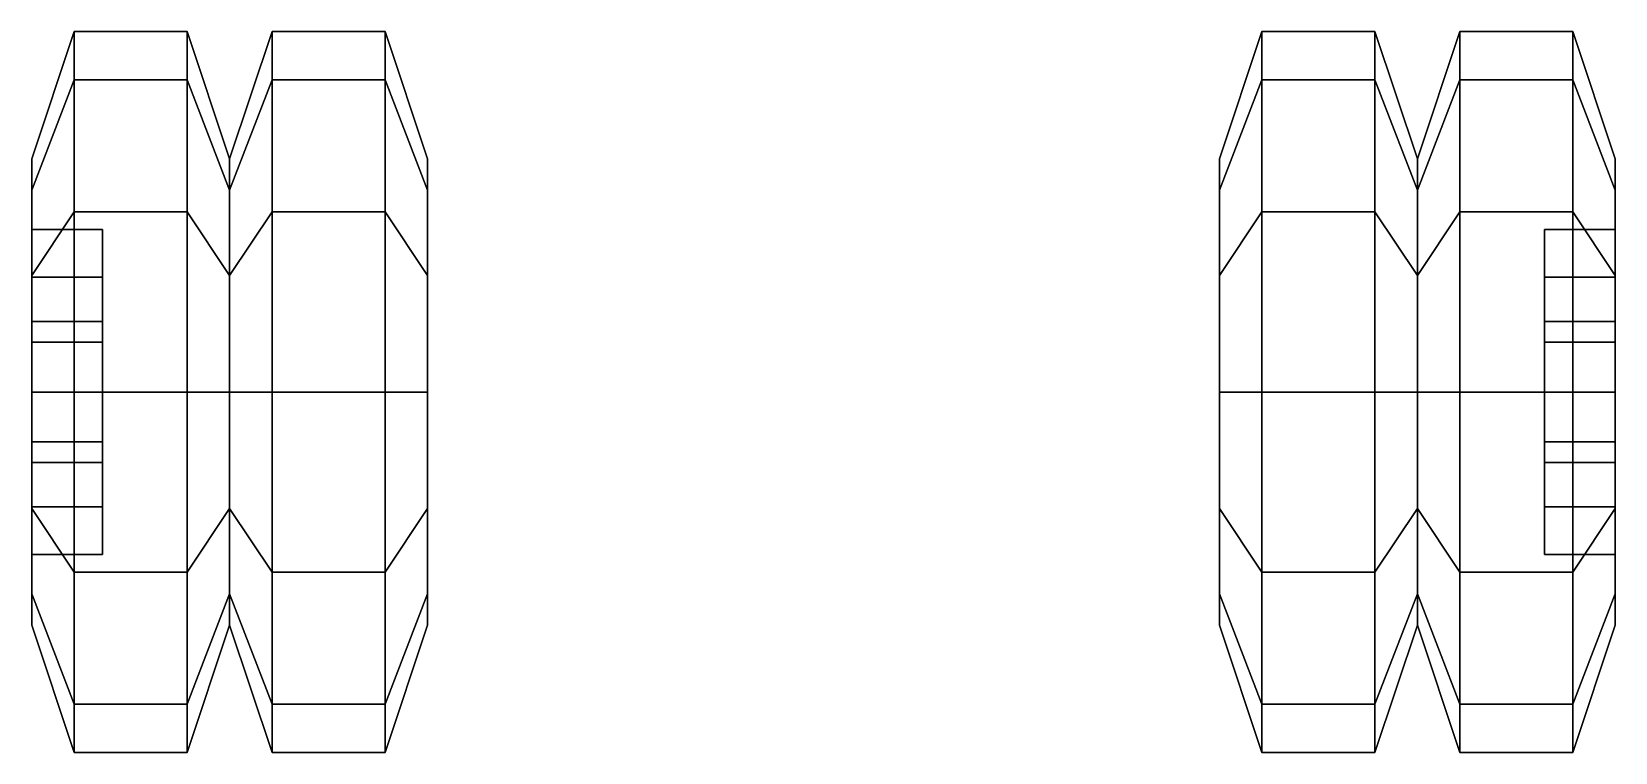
# Model space of a CAD drawing. Extents: x -1.12 to 1.12, y -0.51 to 0.51.
import ezdxf

# ---------------------------------------------------------------- set-up
doc = ezdxf.new("R2010")
doc.units = 0
doc.layers.add('WHEELS', color=2, linetype='CONTINUOUS')

msp = doc.modelspace()

# ---------------------------------------------------------------- linework, layer by layer
at = {"layer": 'WHEELS'}
for points in [[(-1.06, 0.51), (-1.06, 0.4417, -0.255), (-1.12, 0.2858, -0.165), (-1.12, 0.33)], [(-1.06, 0.4417, 0.255), (-1.06, 0.51), (-1.12, 0.33), (-1.12, 0.2858, 0.165)], [(-0.9, 0.51), (-0.9, 0.4417, -0.255), (-1.06, 0.4417, -0.255), (-1.06, 0.51)], [(-0.9, 0.4417, 0.255), (-0.9, 0.51), (-1.06, 0.51), (-1.06, 0.4417, 0.255)], [(-0.9, 0.4417, -0.255), (-0.9, 0.51), (-0.84, 0.33), (-0.84, 0.2858, -0.165)], [(-0.9, 0.51), (-0.9, 0.4417, 0.255), (-0.84, 0.2858, 0.165), (-0.84, 0.33)], [(-0.78, 0.51), (-0.78, 0.4417, -0.255), (-0.84, 0.2858, -0.165), (-0.84, 0.33)], [(-0.78, 0.4417, 0.255), (-0.78, 0.51), (-0.84, 0.33), (-0.84, 0.2858, 0.165)], [(-0.78, 0.4417, -0.255), (-0.78, 0.51), (-0.62, 0.51), (-0.62, 0.4417, -0.255)], [(-0.78, 0.51), (-0.78, 0.4417, 0.255), (-0.62, 0.4417, 0.255), (-0.62, 0.51)], [(-0.62, 0.4417, -0.255), (-0.62, 0.51), (-0.56, 0.33), (-0.56, 0.2858, -0.165)], [(-0.62, 0.51), (-0.62, 0.4417, 0.255), (-0.56, 0.2858, 0.165), (-0.56, 0.33)], [(0.62, 0.4417, 0.255), (0.62, 0.51), (0.56, 0.33), (0.56, 0.2858, 0.165)], [(0.62, 0.51), (0.62, 0.4417, -0.255), (0.56, 0.2858, -0.165), (0.56, 0.33)], [(0.78, 0.4417, 0.255), (0.78, 0.51), (0.62, 0.51), (0.62, 0.4417, 0.255)], [(0.78, 0.51), (0.78, 0.4417, -0.255), (0.62, 0.4417, -0.255), (0.62, 0.51)], [(0.78, 0.51), (0.78, 0.4417, 0.255), (0.84, 0.2858, 0.165), (0.84, 0.33)], [(0.78, 0.4417, -0.255), (0.78, 0.51), (0.84, 0.33), (0.84, 0.2858, -0.165)], [(0.9, 0.4417, 0.255), (0.9, 0.51), (0.84, 0.33), (0.84, 0.2858, 0.165)], [(0.9, 0.51), (0.9, 0.4417, -0.255), (0.84, 0.2858, -0.165), (0.84, 0.33)], [(0.9, 0.51), (0.9, 0.4417, 0.255), (1.06, 0.4417, 0.255), (1.06, 0.51)], [(0.9, 0.4417, -0.255), (0.9, 0.51), (1.06, 0.51), (1.06, 0.4417, -0.255)], [(1.06, 0.51), (1.06, 0.4417, 0.255), (1.12, 0.2858, 0.165), (1.12, 0.33)], [(1.06, 0.4417, -0.255), (1.06, 0.51), (1.12, 0.33), (1.12, 0.2858, -0.165)], [(-1.06, 0.4417, -0.255), (-1.06, 0.255, -0.4417), (-1.12, 0.165, -0.2858), (-1.12, 0.2858, -0.165)], [(-1.06, 0.255, 0.4417), (-1.06, 0.4417, 0.255), (-1.12, 0.2858, 0.165), (-1.12, 0.165, 0.2858)], [(-0.9, 0.4417, -0.255), (-0.9, 0.255, -0.4417), (-1.06, 0.255, -0.4417), (-1.06, 0.4417, -0.255)], [(-0.9, 0.255, 0.4417), (-0.9, 0.4417, 0.255), (-1.06, 0.4417, 0.255), (-1.06, 0.255, 0.4417)], [(-0.9, 0.255, -0.4417), (-0.9, 0.4417, -0.255), (-0.84, 0.2858, -0.165), (-0.84, 0.165, -0.2858)], [(-0.9, 0.4417, 0.255), (-0.9, 0.255, 0.4417), (-0.84, 0.165, 0.2858), (-0.84, 0.2858, 0.165)], [(-0.78, 0.4417, -0.255), (-0.78, 0.255, -0.4417), (-0.84, 0.165, -0.2858), (-0.84, 0.2858, -0.165)], [(-0.78, 0.255, 0.4417), (-0.78, 0.4417, 0.255), (-0.84, 0.2858, 0.165), (-0.84, 0.165, 0.2858)], [(-0.78, 0.255, -0.4417), (-0.78, 0.4417, -0.255), (-0.62, 0.4417, -0.255), (-0.62, 0.255, -0.4417)], [(-0.78, 0.4417, 0.255), (-0.78, 0.255, 0.4417), (-0.62, 0.255, 0.4417), (-0.62, 0.4417, 0.255)], [(-0.62, 0.255, -0.4417), (-0.62, 0.4417, -0.255), (-0.56, 0.2858, -0.165), (-0.56, 0.165, -0.2858)], [(-0.62, 0.4417, 0.255), (-0.62, 0.255, 0.4417), (-0.56, 0.165, 0.2858), (-0.56, 0.2858, 0.165)], [(0.62, 0.255, 0.4417), (0.62, 0.4417, 0.255), (0.56, 0.2858, 0.165), (0.56, 0.165, 0.2858)], [(0.62, 0.4417, -0.255), (0.62, 0.255, -0.4417), (0.56, 0.165, -0.2858), (0.56, 0.2858, -0.165)], [(0.78, 0.255, 0.4417), (0.78, 0.4417, 0.255), (0.62, 0.4417, 0.255), (0.62, 0.255, 0.4417)], [(0.78, 0.4417, -0.255), (0.78, 0.255, -0.4417), (0.62, 0.255, -0.4417), (0.62, 0.4417, -0.255)], [(0.78, 0.4417, 0.255), (0.78, 0.255, 0.4417), (0.84, 0.165, 0.2858), (0.84, 0.2858, 0.165)], [(0.78, 0.255, -0.4417), (0.78, 0.4417, -0.255), (0.84, 0.2858, -0.165), (0.84, 0.165, -0.2858)], [(0.9, 0.255, 0.4417), (0.9, 0.4417, 0.255), (0.84, 0.2858, 0.165), (0.84, 0.165, 0.2858)], [(0.9, 0.4417, -0.255), (0.9, 0.255, -0.4417), (0.84, 0.165, -0.2858), (0.84, 0.2858, -0.165)], [(0.9, 0.4417, 0.255), (0.9, 0.255, 0.4417), (1.06, 0.255, 0.4417), (1.06, 0.4417, 0.255)], [(0.9, 0.255, -0.4417), (0.9, 0.4417, -0.255), (1.06, 0.4417, -0.255), (1.06, 0.255, -0.4417)], [(1.06, 0.4417, 0.255), (1.06, 0.255, 0.4417), (1.12, 0.165, 0.2858), (1.12, 0.2858, 0.165)], [(1.06, 0.255, -0.4417), (1.06, 0.4417, -0.255), (1.12, 0.2858, -0.165), (1.12, 0.165, -0.2858)], [(-1.12, 0.33), (-1.12, 0.2858, -0.165), (-1.12, 0.1626, -0.1626), (-1.12, 0.23)], [(-1.12, 0.1626, 0.1626), (-1.12, 0.2858, 0.165), (-1.12, 0.33), (-1.12, 0.23)], [(-0.56, 0.2858, 0.165), (-0.56, -0.33), (-0.56, -0.2858, -0.165), (-0.56, 0.33)], [(-0.56, 0.33), (-0.56, -0.2858, -0.165), (-0.56, -0.165, -0.2858), (-0.56, 0.2858, -0.165)], [(0.56, -0.165, 0.2858), (0.56, 0.2858, 0.165), (0.56, 0.33), (0.56, -0.2858, 0.165)], [(0.56, -0.2858, 0.165), (0.56, 0.33), (0.56, 0.2858, -0.165), (0.56, -0.33)], [(1.12, 0.33), (1.12, 0.2858, 0.165), (1.12, 0.1626, 0.1626), (1.12, 0.23)], [(1.12, 0.1626, -0.1626), (1.12, 0.2858, -0.165), (1.12, 0.33), (1.12, 0.23)], [(-1.12, 0.2858, -0.165), (-1.12, 0.165, -0.2858), (-1.12, 0.1626, -0.1626)], [(-1.12, 0.165, 0.2858), (-1.12, 0.2858, 0.165), (-1.12, 0.1626, 0.1626)], [(-0.56, 0.2858, -0.165), (-0.56, -0.165, -0.2858), (-0.56, 0, -0.33), (-0.56, 0.165, -0.2858)], [(-0.56, 0.165, 0.2858), (-0.56, -0.2858, 0.165), (-0.56, -0.33), (-0.56, 0.2858, 0.165)], [(0.56, 0, 0.33), (0.56, 0.165, 0.2858), (0.56, 0.2858, 0.165), (0.56, -0.165, 0.2858)], [(0.56, -0.33), (0.56, 0.2858, -0.165), (0.56, 0.165, -0.2858), (0.56, -0.2858, -0.165)], [(1.12, 0.2858, 0.165), (1.12, 0.165, 0.2858), (1.12, 0.1626, 0.1626)], [(1.12, 0.165, -0.2858), (1.12, 0.2858, -0.165), (1.12, 0.1626, -0.1626)], [(-1.06, 0.255, -0.4417), (-1.06, 0, -0.51), (-1.12, 0, -0.33), (-1.12, 0.165, -0.2858)], [(-1.06, 0, 0.51), (-1.06, 0.255, 0.4417), (-1.12, 0.165, 0.2858), (-1.12, 0, 0.33)], [(-0.9, 0.255, -0.4417), (-0.9, 0, -0.51), (-1.06, 0, -0.51), (-1.06, 0.255, -0.4417)], [(-0.9, 0, 0.51), (-0.9, 0.255, 0.4417), (-1.06, 0.255, 0.4417), (-1.06, 0, 0.51)], [(-0.9, 0, -0.51), (-0.9, 0.255, -0.4417), (-0.84, 0.165, -0.2858), (-0.84, 0, -0.33)], [(-0.9, 0.255, 0.4417), (-0.9, 0, 0.51), (-0.84, 0, 0.33), (-0.84, 0.165, 0.2858)], [(-0.78, 0.255, -0.4417), (-0.78, 0, -0.51), (-0.84, 0, -0.33), (-0.84, 0.165, -0.2858)], [(-0.78, 0, 0.51), (-0.78, 0.255, 0.4417), (-0.84, 0.165, 0.2858), (-0.84, 0, 0.33)], [(-0.78, 0, -0.51), (-0.78, 0.255, -0.4417), (-0.62, 0.255, -0.4417), (-0.62, 0, -0.51)], [(-0.78, 0.255, 0.4417), (-0.78, 0, 0.51), (-0.62, 0, 0.51), (-0.62, 0.255, 0.4417)], [(-0.62, 0, -0.51), (-0.62, 0.255, -0.4417), (-0.56, 0.165, -0.2858), (-0.56, 0, -0.33)], [(-0.62, 0.255, 0.4417), (-0.62, 0, 0.51), (-0.56, 0, 0.33), (-0.56, 0.165, 0.2858)], [(0.62, 0, 0.51), (0.62, 0.255, 0.4417), (0.56, 0.165, 0.2858), (0.56, 0, 0.33)], [(0.62, 0.255, -0.4417), (0.62, 0, -0.51), (0.56, 0, -0.33), (0.56, 0.165, -0.2858)], [(0.78, 0, 0.51), (0.78, 0.255, 0.4417), (0.62, 0.255, 0.4417), (0.62, 0, 0.51)], [(0.78, 0.255, -0.4417), (0.78, 0, -0.51), (0.62, 0, -0.51), (0.62, 0.255, -0.4417)], [(0.78, 0.255, 0.4417), (0.78, 0, 0.51), (0.84, 0, 0.33), (0.84, 0.165, 0.2858)], [(0.78, 0, -0.51), (0.78, 0.255, -0.4417), (0.84, 0.165, -0.2858), (0.84, 0, -0.33)], [(0.9, 0, 0.51), (0.9, 0.255, 0.4417), (0.84, 0.165, 0.2858), (0.84, 0, 0.33)], [(0.9, 0.255, -0.4417), (0.9, 0, -0.51), (0.84, 0, -0.33), (0.84, 0.165, -0.2858)], [(0.9, 0.255, 0.4417), (0.9, 0, 0.51), (1.06, 0, 0.51), (1.06, 0.255, 0.4417)], [(0.9, 0, -0.51), (0.9, 0.255, -0.4417), (1.06, 0.255, -0.4417), (1.06, 0, -0.51)], [(1.06, 0.255, 0.4417), (1.06, 0, 0.51), (1.12, 0, 0.33), (1.12, 0.165, 0.2858)], [(1.06, 0, -0.51), (1.06, 0.255, -0.4417), (1.12, 0.165, -0.2858), (1.12, 0, -0.33)], [(-1.12, 0.23), (-1.12, 0.1626, -0.1626), (-1.02, 0.1626, -0.1626), (-1.02, 0.23)], [(-1.12, 0.1626, 0.1626), (-1.12, 0.23), (-1.02, 0.23), (-1.02, 0.1626, 0.1626)], [(-1.02, -0.1626, -0.1626), (-1.02, 0.23), (-1.02, 0.1626, -0.1626), (-1.02, 0, -0.23)], [(-1.02, -0.23), (-1.02, 0.1626, 0.1626), (-1.02, 0.23), (-1.02, -0.1626, -0.1626)], [(1.12, 0.23), (1.12, 0.1626, 0.1626), (1.02, 0.1626, 0.1626), (1.02, 0.23)], [(1.12, 0.1626, -0.1626), (1.12, 0.23), (1.02, 0.23), (1.02, 0.1626, -0.1626)], [(1.02, 0.1626, 0.1626), (1.02, 0, 0.23), (1.02, -0.1626, 0.1626), (1.02, 0.23)], [(1.02, 0.23), (1.02, -0.1626, 0.1626), (1.02, -0.23), (1.02, 0.1626, -0.1626)], [(-1.12, 0.1626, -0.1626), (-1.12, 0.165, -0.2858), (-1.12, 0, -0.33), (-1.12, 0, -0.23)], [(-1.12, 0, 0.33), (-1.12, 0.165, 0.2858), (-1.12, 0.1626, 0.1626), (-1.12, 0, 0.23)], [(-1.12, 0.1626, -0.1626), (-1.12, 0, -0.23), (-1.02, 0, -0.23), (-1.02, 0.1626, -0.1626)], [(-1.12, 0, 0.23), (-1.12, 0.1626, 0.1626), (-1.02, 0.1626, 0.1626), (-1.02, 0, 0.23)], [(-1.02, -0.1626, 0.1626), (-1.02, 0, 0.23), (-1.02, 0.1626, 0.1626), (-1.02, -0.23)], [(-0.56, 0, 0.33), (-0.56, -0.165, 0.2858), (-0.56, -0.2858, 0.165), (-0.56, 0.165, 0.2858)], [(0.56, -0.2858, -0.165), (0.56, 0.165, -0.2858), (0.56, 0, -0.33), (0.56, -0.165, -0.2858)], [(1.12, 0.1626, 0.1626), (1.12, 0, 0.23), (1.02, 0, 0.23), (1.02, 0.1626, 0.1626)], [(1.12, 0, -0.23), (1.12, 0.1626, -0.1626), (1.02, 0.1626, -0.1626), (1.02, 0, -0.23)], [(1.02, 0.1626, -0.1626), (1.02, -0.23), (1.02, -0.1626, -0.1626), (1.02, 0, -0.23)], [(1.12, 0.1626, 0.1626), (1.12, 0.165, 0.2858), (1.12, 0, 0.33), (1.12, 0, 0.23)], [(1.12, 0, -0.33), (1.12, 0.165, -0.2858), (1.12, 0.1626, -0.1626), (1.12, 0, -0.23)], [(-1.12, 0.1), (-1.12, 0.0707, -0.0707), (-1.12, 0, -0.1), (-1.12, -0.0707, 0.0707)], [(-1.12, 0.0707, 0.0707), (-1.12, 0.1), (-1.12, -0.0707, 0.0707), (-1.12, 0, 0.1)], [(-1.12, 0.1), (-1.12, 0.0707, 0.0707), (-1.02, 0.0707, 0.0707), (-1.02, 0.1)], [(-1.12, 0.0707, -0.0707), (-1.12, 0.1), (-1.02, 0.1), (-1.02, 0.0707, -0.0707)], [(1.12, 0.0707, 0.0707), (1.12, 0.1), (1.02, 0.1), (1.02, 0.0707, 0.0707)], [(1.12, 0.1), (1.12, 0.0707, -0.0707), (1.02, 0.0707, -0.0707), (1.02, 0.1)], [(1.12, 0, -0.1), (1.12, 0.0707, -0.0707), (1.12, 0.1), (1.12, 0.0707, 0.0707)], [(-1.12, 0, -0.1), (-1.12, 0.0707, -0.0707), (-1.02, 0.0707, -0.0707), (-1.02, 0, -0.1)], [(-1.12, 0.0707, 0.0707), (-1.12, 0, 0.1), (-1.02, 0, 0.1), (-1.02, 0.0707, 0.0707)], [(1.12, 0, 0.1), (1.12, 0.0707, 0.0707), (1.02, 0.0707, 0.0707), (1.02, 0, 0.1)], [(1.12, 0.0707, -0.0707), (1.12, 0, -0.1), (1.02, 0, -0.1), (1.02, 0.0707, -0.0707)], [(1.12, -0.0707, 0.0707), (1.12, -0.1), (1.12, 0.0707, 0.0707), (1.12, 0, 0.1)], [(1.12, -0.1), (1.12, -0.0707, -0.0707), (1.12, 0, -0.1), (1.12, 0.0707, 0.0707)], [(-1.12, 0, -0.1), (-1.12, -0.0707, -0.0707), (-1.12, -0.1), (-1.12, -0.0707, 0.0707)], [(-1.12, -0.0707, -0.0707), (-1.12, 0, -0.1), (-1.02, 0, -0.1), (-1.02, -0.0707, -0.0707)], [(-1.06, 0, -0.51), (-1.06, -0.255, -0.4417), (-1.12, -0.165, -0.2858), (-1.12, 0, -0.33)], [(-1.12, 0, -0.33), (-1.12, -0.165, -0.2858), (-1.12, -0.1626, -0.1626), (-1.12, 0, -0.23)], [(-1.12, 0, -0.23), (-1.12, -0.1626, -0.1626), (-1.02, -0.1626, -0.1626), (-1.02, 0, -0.23)], [(-1.06, -0.255, 0.4417), (-1.06, 0, 0.51), (-1.12, 0, 0.33), (-1.12, -0.165, 0.2858)], [(-1.12, 0, 0.1), (-1.12, -0.0707, 0.0707), (-1.02, -0.0707, 0.0707), (-1.02, 0, 0.1)], [(-1.12, -0.1626, 0.1626), (-1.12, -0.165, 0.2858), (-1.12, 0, 0.33), (-1.12, 0, 0.23)], [(-1.12, -0.1626, 0.1626), (-1.12, 0, 0.23), (-1.02, 0, 0.23), (-1.02, -0.1626, 0.1626)], [(-0.9, 0, -0.51), (-0.9, -0.255, -0.4417), (-1.06, -0.255, -0.4417), (-1.06, 0, -0.51)], [(-0.9, -0.255, 0.4417), (-0.9, 0, 0.51), (-1.06, 0, 0.51), (-1.06, -0.255, 0.4417)], [(-0.9, -0.255, -0.4417), (-0.9, 0, -0.51), (-0.84, 0, -0.33), (-0.84, -0.165, -0.2858)], [(-0.9, 0, 0.51), (-0.9, -0.255, 0.4417), (-0.84, -0.165, 0.2858), (-0.84, 0, 0.33)], [(-0.78, 0, -0.51), (-0.78, -0.255, -0.4417), (-0.84, -0.165, -0.2858), (-0.84, 0, -0.33)], [(-0.78, -0.255, 0.4417), (-0.78, 0, 0.51), (-0.84, 0, 0.33), (-0.84, -0.165, 0.2858)], [(-0.78, -0.255, -0.4417), (-0.78, 0, -0.51), (-0.62, 0, -0.51), (-0.62, -0.255, -0.4417)], [(-0.78, 0, 0.51), (-0.78, -0.255, 0.4417), (-0.62, -0.255, 0.4417), (-0.62, 0, 0.51)], [(-0.62, -0.255, -0.4417), (-0.62, 0, -0.51), (-0.56, 0, -0.33), (-0.56, -0.165, -0.2858)], [(-0.62, 0, 0.51), (-0.62, -0.255, 0.4417), (-0.56, -0.165, 0.2858), (-0.56, 0, 0.33)], [(0.62, -0.255, 0.4417), (0.62, 0, 0.51), (0.56, 0, 0.33), (0.56, -0.165, 0.2858)], [(0.62, 0, -0.51), (0.62, -0.255, -0.4417), (0.56, -0.165, -0.2858), (0.56, 0, -0.33)], [(0.78, -0.255, 0.4417), (0.78, 0, 0.51), (0.62, 0, 0.51), (0.62, -0.255, 0.4417)], [(0.78, 0, -0.51), (0.78, -0.255, -0.4417), (0.62, -0.255, -0.4417), (0.62, 0, -0.51)], [(0.78, 0, 0.51), (0.78, -0.255, 0.4417), (0.84, -0.165, 0.2858), (0.84, 0, 0.33)], [(0.78, -0.255, -0.4417), (0.78, 0, -0.51), (0.84, 0, -0.33), (0.84, -0.165, -0.2858)], [(0.9, -0.255, 0.4417), (0.9, 0, 0.51), (0.84, 0, 0.33), (0.84, -0.165, 0.2858)], [(0.9, 0, -0.51), (0.9, -0.255, -0.4417), (0.84, -0.165, -0.2858), (0.84, 0, -0.33)], [(0.9, 0, 0.51), (0.9, -0.255, 0.4417), (1.06, -0.255, 0.4417), (1.06, 0, 0.51)], [(0.9, -0.255, -0.4417), (0.9, 0, -0.51), (1.06, 0, -0.51), (1.06, -0.255, -0.4417)], [(1.12, 0, 0.23), (1.12, -0.1626, 0.1626), (1.02, -0.1626, 0.1626), (1.02, 0, 0.23)], [(1.12, -0.1626, -0.1626), (1.12, 0, -0.23), (1.02, 0, -0.23), (1.02, -0.1626, -0.1626)], [(1.12, -0.0707, 0.0707), (1.12, 0, 0.1), (1.02, 0, 0.1), (1.02, -0.0707, 0.0707)], [(1.12, 0, -0.1), (1.12, -0.0707, -0.0707), (1.02, -0.0707, -0.0707), (1.02, 0, -0.1)], [(1.06, 0, 0.51), (1.06, -0.255, 0.4417), (1.12, -0.165, 0.2858), (1.12, 0, 0.33)], [(1.06, -0.255, -0.4417), (1.06, 0, -0.51), (1.12, 0, -0.33), (1.12, -0.165, -0.2858)], [(1.12, 0, 0.33), (1.12, -0.165, 0.2858), (1.12, -0.1626, 0.1626), (1.12, 0, 0.23)], [(1.12, -0.1626, -0.1626), (1.12, -0.165, -0.2858), (1.12, 0, -0.33), (1.12, 0, -0.23)], [(-1.12, -0.0707, 0.0707), (-1.12, -0.1), (-1.02, -0.1), (-1.02, -0.0707, 0.0707)], [(-1.12, -0.1), (-1.12, -0.0707, -0.0707), (-1.02, -0.0707, -0.0707), (-1.02, -0.1)], [(1.12, -0.1), (1.12, -0.0707, 0.0707), (1.02, -0.0707, 0.0707), (1.02, -0.1)], [(1.12, -0.0707, -0.0707), (1.12, -0.1), (1.02, -0.1), (1.02, -0.0707, -0.0707)], [(-1.12, -0.1626, -0.1626), (-1.12, -0.2858, -0.165), (-1.12, -0.33), (-1.12, -0.23)], [(-1.12, -0.1626, -0.1626), (-1.12, -0.23), (-1.02, -0.23), (-1.02, -0.1626, -0.1626)], [(-1.12, -0.165, -0.2858), (-1.12, -0.2858, -0.165), (-1.12, -0.1626, -0.1626)], [(-1.12, -0.33), (-1.12, -0.2858, 0.165), (-1.12, -0.1626, 0.1626), (-1.12, -0.23)], [(-1.12, -0.23), (-1.12, -0.1626, 0.1626), (-1.02, -0.1626, 0.1626), (-1.02, -0.23)], [(-1.12, -0.2858, 0.165), (-1.12, -0.165, 0.2858), (-1.12, -0.1626, 0.1626)], [(-1.06, -0.255, -0.4417), (-1.06, -0.4417, -0.255), (-1.12, -0.2858, -0.165), (-1.12, -0.165, -0.2858)], [(-1.06, -0.4417, 0.255), (-1.06, -0.255, 0.4417), (-1.12, -0.165, 0.2858), (-1.12, -0.2858, 0.165)], [(-0.9, -0.4417, -0.255), (-0.9, -0.255, -0.4417), (-0.84, -0.165, -0.2858), (-0.84, -0.2858, -0.165)], [(-0.9, -0.255, 0.4417), (-0.9, -0.4417, 0.255), (-0.84, -0.2858, 0.165), (-0.84, -0.165, 0.2858)], [(-0.78, -0.255, -0.4417), (-0.78, -0.4417, -0.255), (-0.84, -0.2858, -0.165), (-0.84, -0.165, -0.2858)], [(-0.78, -0.4417, 0.255), (-0.78, -0.255, 0.4417), (-0.84, -0.165, 0.2858), (-0.84, -0.2858, 0.165)], [(-0.62, -0.4417, -0.255), (-0.62, -0.255, -0.4417), (-0.56, -0.165, -0.2858), (-0.56, -0.2858, -0.165)], [(-0.62, -0.255, 0.4417), (-0.62, -0.4417, 0.255), (-0.56, -0.2858, 0.165), (-0.56, -0.165, 0.2858)], [(0.62, -0.4417, 0.255), (0.62, -0.255, 0.4417), (0.56, -0.165, 0.2858), (0.56, -0.2858, 0.165)], [(0.62, -0.255, -0.4417), (0.62, -0.4417, -0.255), (0.56, -0.2858, -0.165), (0.56, -0.165, -0.2858)], [(0.78, -0.255, 0.4417), (0.78, -0.4417, 0.255), (0.84, -0.2858, 0.165), (0.84, -0.165, 0.2858)], [(0.78, -0.4417, -0.255), (0.78, -0.255, -0.4417), (0.84, -0.165, -0.2858), (0.84, -0.2858, -0.165)], [(0.9, -0.4417, 0.255), (0.9, -0.255, 0.4417), (0.84, -0.165, 0.2858), (0.84, -0.2858, 0.165)], [(0.9, -0.255, -0.4417), (0.9, -0.4417, -0.255), (0.84, -0.2858, -0.165), (0.84, -0.165, -0.2858)], [(1.12, -0.1626, 0.1626), (1.12, -0.23), (1.02, -0.23), (1.02, -0.1626, 0.1626)], [(1.12, -0.23), (1.12, -0.1626, -0.1626), (1.02, -0.1626, -0.1626), (1.02, -0.23)], [(1.06, -0.255, 0.4417), (1.06, -0.4417, 0.255), (1.12, -0.2858, 0.165), (1.12, -0.165, 0.2858)], [(1.06, -0.4417, -0.255), (1.06, -0.255, -0.4417), (1.12, -0.165, -0.2858), (1.12, -0.2858, -0.165)], [(1.12, -0.165, 0.2858), (1.12, -0.2858, 0.165), (1.12, -0.1626, 0.1626)], [(1.12, -0.1626, 0.1626), (1.12, -0.2858, 0.165), (1.12, -0.33), (1.12, -0.23)], [(1.12, -0.33), (1.12, -0.2858, -0.165), (1.12, -0.1626, -0.1626), (1.12, -0.23)], [(1.12, -0.2858, -0.165), (1.12, -0.165, -0.2858), (1.12, -0.1626, -0.1626)], [(-0.9, -0.255, -0.4417), (-0.9, -0.4417, -0.255), (-1.06, -0.4417, -0.255), (-1.06, -0.255, -0.4417)], [(-0.9, -0.4417, 0.255), (-0.9, -0.255, 0.4417), (-1.06, -0.255, 0.4417), (-1.06, -0.4417, 0.255)], [(-0.78, -0.4417, -0.255), (-0.78, -0.255, -0.4417), (-0.62, -0.255, -0.4417), (-0.62, -0.4417, -0.255)], [(-0.78, -0.255, 0.4417), (-0.78, -0.4417, 0.255), (-0.62, -0.4417, 0.255), (-0.62, -0.255, 0.4417)], [(0.78, -0.4417, 0.255), (0.78, -0.255, 0.4417), (0.62, -0.255, 0.4417), (0.62, -0.4417, 0.255)], [(0.78, -0.255, -0.4417), (0.78, -0.4417, -0.255), (0.62, -0.4417, -0.255), (0.62, -0.255, -0.4417)], [(0.9, -0.255, 0.4417), (0.9, -0.4417, 0.255), (1.06, -0.4417, 0.255), (1.06, -0.255, 0.4417)], [(0.9, -0.4417, -0.255), (0.9, -0.255, -0.4417), (1.06, -0.255, -0.4417), (1.06, -0.4417, -0.255)], [(-1.06, -0.4417, -0.255), (-1.06, -0.51), (-1.12, -0.33), (-1.12, -0.2858, -0.165)], [(-1.06, -0.51), (-1.06, -0.4417, 0.255), (-1.12, -0.2858, 0.165), (-1.12, -0.33)], [(-0.9, -0.51), (-0.9, -0.4417, -0.255), (-0.84, -0.2858, -0.165), (-0.84, -0.33)], [(-0.9, -0.4417, 0.255), (-0.9, -0.51), (-0.84, -0.33), (-0.84, -0.2858, 0.165)], [(-0.78, -0.4417, -0.255), (-0.78, -0.51), (-0.84, -0.33), (-0.84, -0.2858, -0.165)], [(-0.78, -0.51), (-0.78, -0.4417, 0.255), (-0.84, -0.2858, 0.165), (-0.84, -0.33)], [(-0.62, -0.51), (-0.62, -0.4417, -0.255), (-0.56, -0.2858, -0.165), (-0.56, -0.33)], [(-0.62, -0.4417, 0.255), (-0.62, -0.51), (-0.56, -0.33), (-0.56, -0.2858, 0.165)], [(0.62, -0.51), (0.62, -0.4417, 0.255), (0.56, -0.2858, 0.165), (0.56, -0.33)], [(0.62, -0.4417, -0.255), (0.62, -0.51), (0.56, -0.33), (0.56, -0.2858, -0.165)], [(0.78, -0.4417, 0.255), (0.78, -0.51), (0.84, -0.33), (0.84, -0.2858, 0.165)], [(0.78, -0.51), (0.78, -0.4417, -0.255), (0.84, -0.2858, -0.165), (0.84, -0.33)], [(0.9, -0.51), (0.9, -0.4417, 0.255), (0.84, -0.2858, 0.165), (0.84, -0.33)], [(0.9, -0.4417, -0.255), (0.9, -0.51), (0.84, -0.33), (0.84, -0.2858, -0.165)], [(1.06, -0.4417, 0.255), (1.06, -0.51), (1.12, -0.33), (1.12, -0.2858, 0.165)], [(1.06, -0.51), (1.06, -0.4417, -0.255), (1.12, -0.2858, -0.165), (1.12, -0.33)], [(-0.9, -0.4417, -0.255), (-0.9, -0.51), (-1.06, -0.51), (-1.06, -0.4417, -0.255)], [(-0.9, -0.51), (-0.9, -0.4417, 0.255), (-1.06, -0.4417, 0.255), (-1.06, -0.51)], [(-0.78, -0.51), (-0.78, -0.4417, -0.255), (-0.62, -0.4417, -0.255), (-0.62, -0.51)], [(-0.78, -0.4417, 0.255), (-0.78, -0.51), (-0.62, -0.51), (-0.62, -0.4417, 0.255)], [(0.78, -0.51), (0.78, -0.4417, 0.255), (0.62, -0.4417, 0.255), (0.62, -0.51)], [(0.78, -0.4417, -0.255), (0.78, -0.51), (0.62, -0.51), (0.62, -0.4417, -0.255)], [(0.9, -0.4417, 0.255), (0.9, -0.51), (1.06, -0.51), (1.06, -0.4417, 0.255)], [(0.9, -0.51), (0.9, -0.4417, -0.255), (1.06, -0.4417, -0.255), (1.06, -0.51)]]:
    msp.add_3dface(points, dxfattribs=at)

doc.saveas('drawing.dxf')
